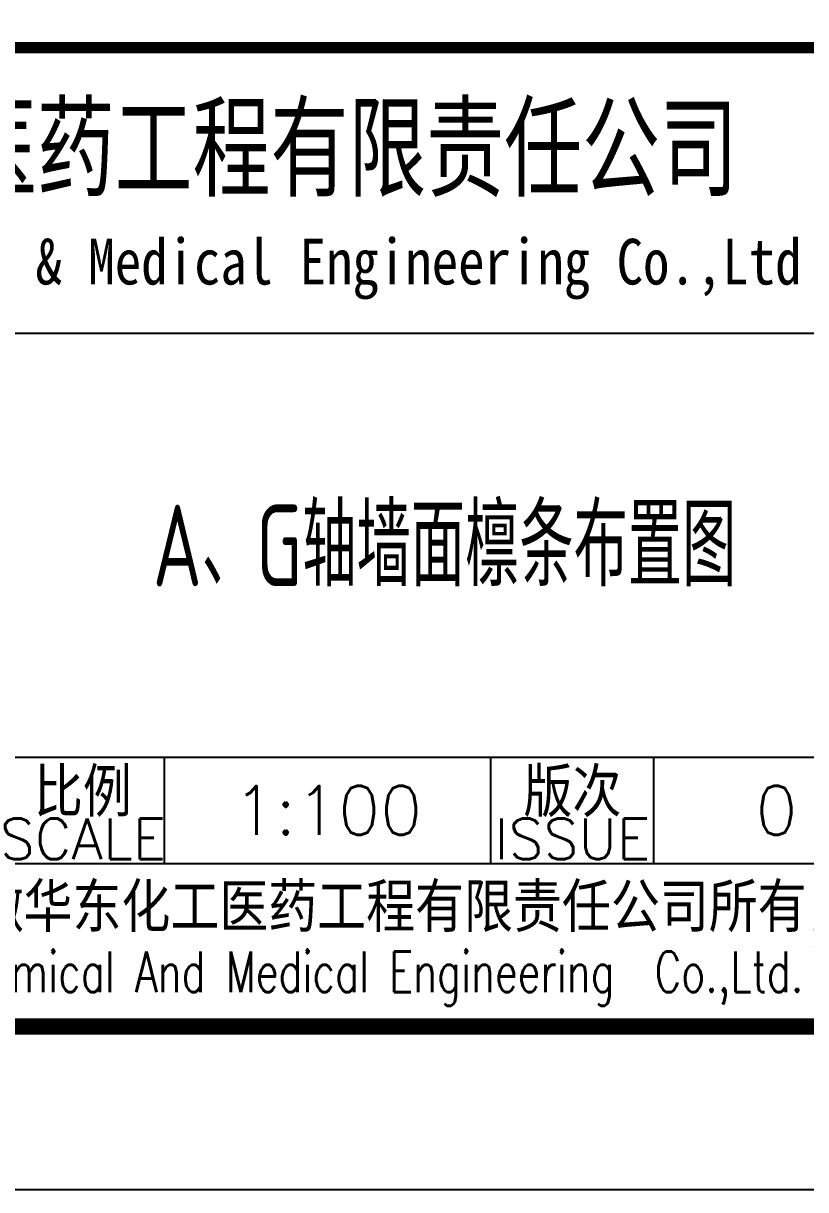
# Model space of a CAD drawing. Header units: millimetres. Extents: x 866309 to 879639, y 39442 to 44891.
# Drawn here: x 874855.6 to 874903.5, y 39448.6 to 39520.1 of the extents above; entities that cross this region are included whole.
import ezdxf
from ezdxf.enums import TextEntityAlignment as Align

# ---------------------------------------------------------------- set-up
doc = ezdxf.new("R2010")
doc.units = ezdxf.units.MM
doc.header["$LTSCALE"] = 1000
doc.header["$MEASUREMENT"] = 0
doc.layers.add('PUB_TEXT', color=7, linetype='Continuous')
doc.styles.add('ECEC_TQ', font='txt_l.shx', dxfattribs={"bigfont": 'hztxt_l.shx'})
doc.styles.add('ECEC_TQ_S', font='')
doc.styles.add('TS', font='tssdeng.shx', dxfattribs={"width": 0.8, "height": 2.5, "bigfont": 'tssdchn.shx'})
doc.styles.get('ECEC_TQ_S').set_extended_font_data('SimSun')

msp = doc.modelspace()

# ---------------------------------------------------------------- linework, layer by layer
for p, q in [((874799.221, 39501.127), (874909.221, 39501.127)), ((874854.221, 39475.127), (874979.221, 39475.127)), ((874864.221, 39468.627), (874864.221, 39475.127)), ((874884.221, 39468.627), (874884.221, 39475.127)), ((874894.221, 39468.627), (874894.221, 39475.127)), ((874799.221, 39468.627), (874979.221, 39468.627)), ((874799.221, 39458.627), (874979.221, 39458.627)), ((874989.221, 39448.627), (874148.221, 39448.627))]:
    msp.add_line(p, q)
at = {"color": 0, "const_width": 1}
msp.add_lwpolyline([(874979.221, 39458.627), (874173.221, 39458.627), (874173.221, 40032.627), (874979.221, 40032.627)], close=True, dxfattribs=at)
at = {"const_width": 0.7}
msp.add_lwpolyline([(874979.221, 39518.627), (874799.221, 39518.627)], dxfattribs=at)

# ---------------------------------------------------------------- texts
for s, height, style, width, p in [('安徽华东化工医药工程有限责任公司', 5, 'ECEC_TQ_S', 0.7, (874861.169, 39512.627)), ('Anhui Huadong Chemical & Medical Engineering Co.,Ltd', 2.8, 'ECEC_TQ_S', 0.85, (874861.169, 39505.127)), ('The proprietary right of this document belongs to Anhui Huadong Chemical And Medical Engineering  Co.,Ltd.  and any replication or transfer to the 3rd. side is forbidden without its permission. ', 2.5, 'ECEC_TQ', 0.72, (874889.221, 39461.627))]:
    msp.add_text(s, height=height, dxfattribs=dict(style=style, width=width)).set_placement(p, align=Align.MIDDLE)
at = {"style": 'ECEC_TQ'}
for s, height, p in [('比例', 3, (874859.221, 39473.127)), ('版次', 3, (874889.221, 39473.127)), ('SCALE', 2.5, (874859.221, 39470.127)), ('ISSUE', 2.5, (874889.221, 39470.127)), ('本文件专有权属安徽华东化工医药工程有限责任公司所有,未经许可不得复制或转让给第三方', 3, (874889.221, 39465.627))]:
    msp.add_text(s, height=height, dxfattribs=at).set_placement(p, align=Align.MIDDLE)
for tag, text, p in [('1:100', '1:100', (874874.221, 39471.877)), ('0', '0', (874901.721, 39471.877))]:
    msp.add_attdef(tag, text=text, height=3, dxfattribs=at).set_placement(p, align=Align.MIDDLE)
at = {"layer": 'PUB_TEXT', "style": 'TS', "width": 0.7}
msp.add_text('A、G轴墙面檩条布置图', height=5, dxfattribs=at).set_placement((874881.386, 39488.381), align=Align.MIDDLE)

doc.saveas('drawing.dxf')
